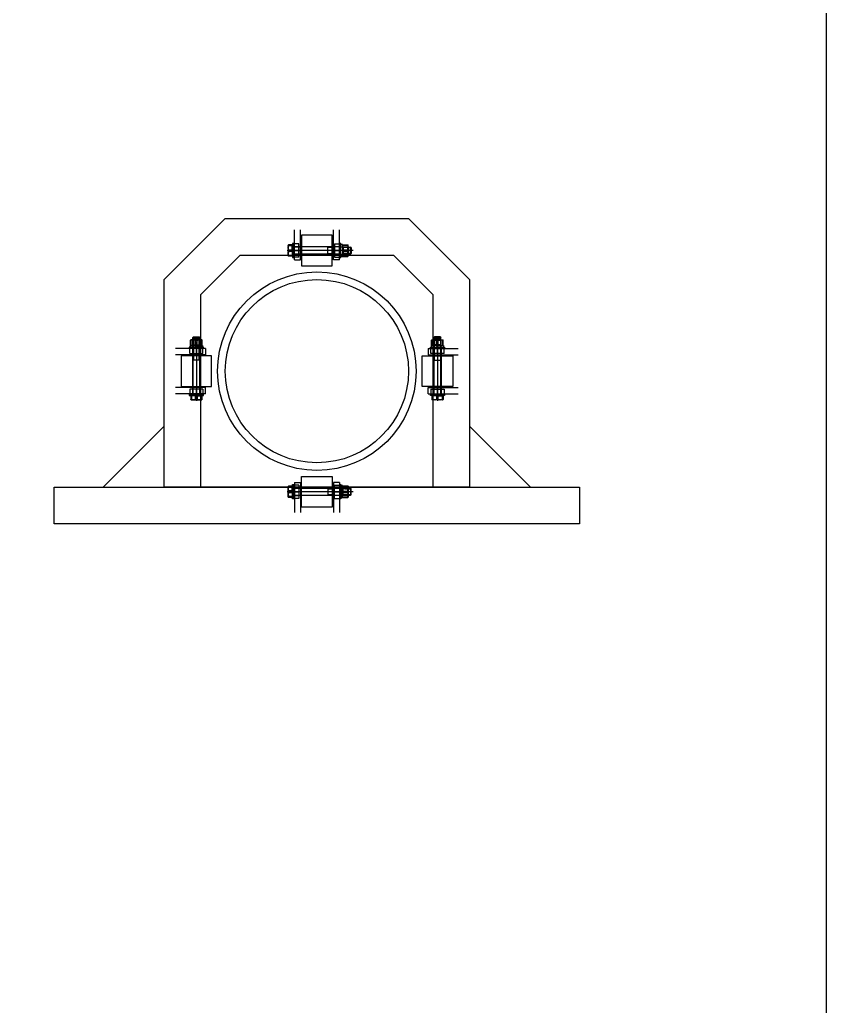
# Model space of a CAD drawing. Header units: millimetres. Extents: x -1461755 to -1310892, y 1449272 to 1531173.
# Drawn here: x -1327895 to -1326574, y 1507048 to 1508663 of the extents above; entities that cross this region are included whole.
import ezdxf

# ---------------------------------------------------------------- set-up
doc = ezdxf.new("R2010")
doc.units = ezdxf.units.MM
doc.header["$LTSCALE"] = 10
doc.layers.get('0').update_dxf_attribs({"linetype": 'CONTINUOUS'})
doc.layers.add('Z', color=12, linetype='CONTINUOUS')
doc.layers.add('护桩器', color=154, linetype='CONTINUOUS')

# ---------------------------------------------------------------- blocks, each defined once
blk = doc.blocks.new('*U560')
for p, q in [((-250, 150.2), (-150.2, 250)), ((250, 150.2), (150.2, 250)), ((-190, 125.4), (-125.4, 190)), ((190, 125.4), (125.4, 190)), ((-250, -90), (-350, -190)), ((250, -90), (350, -190))]:
    blk.add_line(p, q)
blk.add_lwpolyline([(-430, -190), (430, -190), (430, -250), (-430, -250)], close=True)
at = {"layer": 'Z'}
for radius in [162.5, 150]:
    blk.add_circle((0, 0), radius, dxfattribs=at)
at = {"layer": '护桩器'}
blk.add_line((280, -250), (-280, -250), dxfattribs=at)
for points in [[(-150.2, 250), (150.2, 250)], [(-36.9, 182.3), (-27, 182.3), (-27, 231.5)], [(-36.9, 182.3), (-36.9, 231.5)], [(36.9, 182.3), (27, 182.3), (27, 231.5)], [(36.9, 182.3), (36.9, 231.5)], [(59.3, 197.4), (-48.8, 197.4)], [(-47.2, 206.2), (-46.4, 206.6)], [(-47.2, 205.8), (-47.2, 202.6), (-46.4, 206.6)], [(-47.2, 205.8), (-47.2, 206.2)], [(-47.2, 205.8), (-47.2, 206.2)], [(-47.2, 200.6), (-46.4, 205.4), (-47.2, 205.8)], [(-46.4, 198.6), (-47.2, 202.6), (-47.2, 193.8), (-46.4, 198.6)], [(-47.2, 200.6), (-46.4, 195.8), (-47.2, 192.2)], [(-47.2, 188.6), (-46.4, 189.4), (-47.2, 193.8), (-47.2, 188.6)], [(-40.4, 206.6), (-46.4, 206.6)], [(-46.4, 198.6), (-40.4, 198.6), (-40.4, 206.6)], [(-40.4, 205.4), (-46.4, 205.4)], [(-40.4, 195.8), (-46.4, 195.8)], [(-40.4, 205.4), (-40, 205.4)], [(-40.4, 198.6), (-40.4, 188.2)], [(-40, 209), (-40, 185.8), (-37.6, 185.8)], [(-37.6, 209), (-40, 209)], [(-37.6, 203.4), (-40, 203.4)], [(38, 203.4), (-38.4, 203.4)], [(-37.6, 209), (-37.6, 185.8)], [(-29.6, 208.2), (-37.6, 208.2)], [(-29.6, 203.4), (-37.6, 203.4)], [(-37.6, 197.4), (-29.6, 197.4)], [(-36.8, 203.4), (-28.4, 203.4)], [(-36.8, 197.4), (-28.4, 197.4)], [(-29.6, 186.6), (-29.6, 208.2)], [(18.1, 191.4), (18.1, 203)], [(28.9, 202.2), (18.1, 202.2)], [(36.9, 203.4), (28.5, 203.4)], [(36.9, 197.4), (28.5, 197.4)], [(28.9, 208.2), (28.9, 186.6)], [(28.9, 208.2), (37.3, 208.2)], [(37.3, 203.4), (28.9, 203.4)], [(28.9, 197.4), (37.3, 197.4)], [(37.3, 185.8), (37.3, 209)], [(39.3, 185.8), (39.3, 209), (37.3, 209)], [(37.3, 203.4), (39.3, 203.4)], [(42.1, 207.4), (39.3, 207.4)], [(39.3, 203.4), (42.1, 203.4)], [(42.1, 207.4), (42.1, 188.2)], [(42.1, 207.4), (42.1, 205.8)], [(42.1, 207), (50.5, 207)], [(42.1, 205), (42.1, 205.8), (50.5, 205.8)], [(42.9, 202.2), (42.1, 203)], [(42.1, 203), (51.3, 203), (51.3, 191.4)], [(42.9, 202.2), (42.9, 192.6), (42.1, 191.4)], [(42.1, 198.6), (50.5, 198.6)], [(42.1, 196.2), (50.5, 196.2)], [(50.9, 202.2), (42.9, 202.2)], [(45.7, 203), (55.2, 203)], [(56, 202.2), (45.7, 202.2)], [(50.5, 207), (51.3, 202.6)], [(51.3, 206.2), (50.5, 205.8), (51.3, 201), (51.3, 206.2), (50.5, 207)], [(51.3, 202.6), (50.5, 198.6), (51.3, 193.8)], [(51.3, 201), (50.5, 196.2), (51.3, 191.8), (51.3, 201)], [(51.3, 193.8), (50.5, 189), (51.3, 188.2)], [(50.9, 192.6), (50.9, 202.2), (51.3, 203)], [(55.2, 191.4), (55.2, 203)], [(56, 202.2), (55.2, 203)], [(56, 202.2), (56, 192.6), (55.2, 191.4)], [(-125.4, 190), (125.4, 190)], [(-46.4, 188.2), (-47.2, 192.2)], [(-46.4, 188.2), (-47.2, 188.6)], [(-47.2, 188.6), (-46.8, 188.6)], [(-40.4, 189.4), (-46.4, 189.4)], [(-40.4, 188.2), (-46.4, 188.2)], [(-40.4, 189), (-40, 189)], [(-40, 191.4), (-29.6, 191.4)], [(-37.6, 191), (-40, 191)], [(39.6, 191.4), (-38.4, 191.4)], [(-38.4, 191.4), (39.6, 191.4)], [(38, 191.4), (-38.4, 191.4)], [(-29.6, 191.4), (-37.6, 191.4)], [(-29.6, 186.6), (-37.6, 186.6)], [(-29.6, 191.4), (-28, 191.4)], [(18.1, 192.6), (28.9, 192.6)], [(27.3, 191.4), (28.9, 191.4)], [(37.3, 191.4), (28.9, 191.4)], [(28.9, 186.6), (37.3, 186.6)], [(37.3, 191), (39.3, 191)], [(37.3, 185.8), (39.3, 185.8)], [(39.3, 191.4), (42.1, 191.4)], [(42.1, 187.4), (39.3, 187.4)], [(42.1, 191.4), (51.3, 191.4)], [(42.1, 189), (50.5, 189)], [(42.1, 187.8), (42.1, 188.2)], [(42.1, 187.8), (42.1, 187.4)], [(42.1, 187.8), (50.5, 187.8)], [(50.9, 192.6), (42.9, 192.6)], [(45.7, 192.6), (56, 192.6)], [(45.7, 191.4), (55.2, 191.4)], [(50.5, 187.8), (51.3, 188.2), (51.3, 191.8), (50.5, 187.8)], [(50.9, 192.6), (51.3, 191.4)], [(250, 150.2), (250, -190), (-250, -190), (-250, 150.2)], [(190, 125.4), (190, -190), (-190, -190), (-190, 125.4)], [(-207, 50.5), (-202.6, 51.3)], [(-206.2, 51.3), (-205.8, 50.5), (-201, 51.3), (-206.2, 51.3), (-207, 50.5)], [(-207, 42.1), (-207, 50.5)], [(-205, 42.1), (-205.8, 42.1), (-205.8, 50.5)], [(-202.2, 56), (-203, 55.2)], [(-191.4, 55.2), (-203, 55.2)], [(-203, 45.7), (-203, 55.2)], [(-203, 28.9), (-203, 51.3)], [(-192.6, 50.9), (-202.2, 50.9), (-203, 51.3)], [(-203, 42.1), (-203, 51.3), (-191.4, 51.3)], [(-202.6, 51.3), (-198.6, 50.5), (-193.8, 51.3)], [(-202.2, 56), (-192.6, 56), (-191.4, 55.2)], [(-202.2, 56), (-202.2, 45.7)], [(-202.2, 51.3), (-202.2, 28.9)], [(-202.2, 50.9), (-202.2, 42.9)], [(-201, 51.3), (-196.2, 50.5), (-191.8, 51.3), (-201, 51.3)], [(-198.2, 52.5), (-198.6, 53.3), (-199.4, 54.1), (-200.6, 53.3), (-200.6, 51.3), (-199.4, 50.9), (-198.6, 51.3), (-198.2, 52.5)], [(-199.4, 54.1), (-195, 54.1)], [(-199.4, 50.9), (-195, 50.9)], [(-198.6, 42.1), (-198.6, 50.5)], [(-197.4, 48.8), (-197.4, -48.8)], [(-195.8, 51.3), (-196.6, 52.5), (-195.8, 53.7), (-194.2, 53.7), (-193.8, 52.5)], [(-196.2, 42.1), (-196.2, 50.5)], [(-194.2, 51.3), (-195.8, 51.3)], [(-193.8, 52.5), (-194.2, 51.3)], [(-193.8, 51.3), (-189, 50.5), (-188.2, 51.3)], [(-192.6, 45.7), (-192.6, 56)], [(-192.6, 28.9), (-192.6, 51.3)], [(-192.6, 50.9), (-191.4, 51.3)], [(-192.6, 50.9), (-192.6, 42.9)], [(-187.8, 50.5), (-188.2, 51.3), (-191.8, 51.3), (-187.8, 50.5)], [(-191.4, 45.7), (-191.4, 55.2)], [(-191.4, 28.9), (-191.4, 51.3)], [(-191.4, 42.1), (-191.4, 51.3)], [(-189, 42.1), (-189, 50.5)], [(-187.8, 42.1), (-187.8, 50.5)], [(187.8, 50.5), (188.2, 51.3), (191.8, 51.3), (187.8, 50.5)], [(187.8, 42.1), (187.8, 50.5)], [(193.8, 51.3), (189, 50.5), (188.2, 51.3)], [(189, 42.1), (189, 50.5)], [(202.2, 56), (192.6, 56), (191.4, 55.2)], [(191.4, 55.2), (203, 55.2)], [(191.4, 45.7), (191.4, 55.2)], [(191.4, 28.9), (191.4, 51.3)], [(192.6, 50.9), (191.4, 51.3)], [(191.4, 42.1), (191.4, 51.3)], [(203, 42.1), (203, 51.3), (191.4, 51.3)], [(201, 51.3), (196.2, 50.5), (191.8, 51.3), (201, 51.3)], [(192.6, 45.7), (192.6, 56)], [(192.6, 28.9), (192.6, 51.3)], [(192.6, 50.9), (202.2, 50.9), (203, 51.3)], [(192.6, 50.9), (192.6, 42.9)], [(195.8, 51.3), (196.6, 52.5), (195.8, 53.7), (194.2, 53.7), (193.8, 52.5)], [(193.8, 52.5), (194.2, 51.3)], [(202.6, 51.3), (198.6, 50.5), (193.8, 51.3)], [(194.2, 51.3), (195.8, 51.3)], [(199.4, 54.1), (195, 54.1)], [(199.4, 50.9), (195, 50.9)], [(196.2, 42.1), (196.2, 50.5)], [(197.4, 48.8), (197.4, -48.8)], [(198.2, 52.5), (198.6, 53.3), (199.4, 54.1), (200.6, 53.3), (200.6, 51.3), (199.4, 50.9), (198.6, 51.3), (198.2, 52.5)], [(198.6, 42.1), (198.6, 50.5)], [(206.2, 51.3), (205.8, 50.5), (201, 51.3), (206.2, 51.3), (207, 50.5)], [(202.2, 56), (203, 55.2)], [(202.2, 56), (202.2, 45.7)], [(202.2, 51.3), (202.2, 28.9)], [(202.2, 50.9), (202.2, 42.9)], [(207, 50.5), (202.6, 51.3)], [(203, 45.7), (203, 55.2)], [(203, 28.9), (203, 51.3)], [(205, 42.1), (205.8, 42.1), (205.8, 50.5)], [(207, 42.1), (207, 50.5)], [(-182.3, 36.9), (-182.3, 27), (-231.5, 27)], [(-182.3, 36.9), (-231.5, 36.9)], [(-185.8, 39.3), (-209, 39.3), (-209, 37.3)], [(-185.8, 37.3), (-209, 37.3)], [(-208.2, 28.9), (-208.2, 37.3)], [(-207.4, 42.1), (-207.4, 39.3)], [(-207.4, 42.1), (-205.8, 42.1)], [(-197.8, 39.3), (-198.2, 42.1), (-205, 42.1)], [(-203.4, 39.3), (-203.4, 42.1)], [(-203.4, 37.3), (-203.4, 39.3)], [(-203.4, 38), (-203.4, -38.4)], [(-203.4, 37.3), (-203.4, 28.9)], [(-203.4, 36.9), (-203.4, 28.5)], [(-202.2, 42.9), (-203, 42.1)], [(-203, 39.6), (-203, -38.4)], [(-203, -38.4), (-203, 39.6)], [(-202.2, 42.9), (-192.6, 42.9), (-191.4, 42.1)], [(-197.4, 42.1), (-198.2, 42.1)], [(-197, 39.3), (-197.4, 42.1)], [(-197.4, 42.1), (-197, 42.1)], [(-197.4, 28.9), (-197.4, 37.3)], [(-197.4, 36.9), (-197.4, 28.5)], [(-195.4, 42.1), (-197, 42.1)], [(-195.4, 42.1), (-188.2, 42.1)], [(-191.4, 39.3), (-191.4, 42.1)], [(-191.4, 39.6), (-191.4, -38.4)], [(-191.4, -38.4), (-191.4, 39.6)], [(-191.4, 38), (-191.4, -38.4)], [(-191.4, 37.3), (-191.4, 28.9)], [(-191, 37.3), (-191, 39.3)], [(-187.8, 42.1), (-188.2, 42.1)], [(-187.8, 42.1), (-187.4, 42.1)], [(-187.4, 42.1), (-187.4, 39.3)], [(-186.6, 28.9), (-186.6, 37.3)], [(-185.8, 37.3), (-185.8, 39.3)], [(182.3, 36.9), (182.3, 27), (231.5, 27)], [(182.3, 36.9), (231.5, 36.9)], [(185.8, 39.3), (209, 39.3), (209, 37.3)], [(185.8, 37.3), (185.8, 39.3)], [(185.8, 37.3), (209, 37.3)], [(186.6, 28.9), (186.6, 37.3)], [(187.4, 42.1), (187.4, 39.3)], [(187.8, 42.1), (187.4, 42.1)], [(187.8, 42.1), (188.2, 42.1)], [(195.4, 42.1), (188.2, 42.1)], [(191, 37.3), (191, 39.3)], [(202.2, 42.9), (192.6, 42.9), (191.4, 42.1)], [(191.4, 39.3), (191.4, 42.1)], [(191.4, 39.6), (191.4, -38.4)], [(191.4, -38.4), (191.4, 39.6)], [(191.4, 38), (191.4, -38.4)], [(191.4, 37.3), (191.4, 28.9)], [(195.4, 42.1), (197, 42.1)], [(197, 39.3), (197.4, 42.1)], [(197.4, 42.1), (197, 42.1)], [(197.4, 42.1), (198.2, 42.1)], [(197.4, 28.9), (197.4, 37.3)], [(197.4, 36.9), (197.4, 28.5)], [(197.8, 39.3), (198.2, 42.1), (205, 42.1)], [(202.2, 42.9), (203, 42.1)], [(203, 39.6), (203, -38.4)], [(203, -38.4), (203, 39.6)], [(203.4, 39.3), (203.4, 42.1)], [(203.4, 37.3), (203.4, 39.3)], [(203.4, 38), (203.4, -38.4)], [(203.4, 37.3), (203.4, 28.9)], [(203.4, 36.9), (203.4, 28.5)], [(207.4, 42.1), (205.8, 42.1)], [(207.4, 42.1), (207.4, 39.3)], [(208.2, 28.9), (208.2, 37.3)], [(-208.2, 28.9), (-186.6, 28.9)], [(-203, 27.3), (-203, 28.9)], [(-191.4, 18.1), (-203, 18.1)], [(-202.2, 28.9), (-202.2, 18.1)], [(-192.6, 18.1), (-192.6, 28.9)], [(-191.4, 27.3), (-191.4, 28.9)], [(208.2, 28.9), (186.6, 28.9)], [(191.4, 27.3), (191.4, 28.9)], [(191.4, 18.1), (203, 18.1)], [(192.6, 18.1), (192.6, 28.9)], [(202.2, 28.9), (202.2, 18.1)], [(203, 27.3), (203, 28.9)], [(-182.3, -36.9), (-182.3, -27), (-231.5, -27)], [(-186.6, -29.6), (-208.2, -29.6)], [(-208.2, -29.6), (-208.2, -37.6)], [(-203.4, -36.8), (-203.4, -28.4)], [(-203.4, -29.6), (-203.4, -37.6)], [(-203, -29.6), (-203, -28)], [(-203, -40), (-203, -29.6)], [(-197.4, -36.8), (-197.4, -28.4)], [(-197.4, -37.6), (-197.4, -29.6)], [(-191.4, -29.6), (-191.4, -28)], [(-191.4, -29.6), (-191.4, -37.6)], [(-191.4, -40), (-191.4, -29.6)], [(-186.6, -29.6), (-186.6, -37.6)], [(182.3, -36.9), (182.3, -27), (231.5, -27)], [(186.6, -29.6), (208.2, -29.6)], [(186.6, -29.6), (186.6, -37.6)], [(191.4, -29.6), (191.4, -28)], [(191.4, -29.6), (191.4, -37.6)], [(191.4, -40), (191.4, -29.6)], [(197.4, -36.8), (197.4, -28.4)], [(197.4, -37.6), (197.4, -29.6)], [(203, -29.6), (203, -28)], [(203, -40), (203, -29.6)], [(203.4, -36.8), (203.4, -28.4)], [(203.4, -29.6), (203.4, -37.6)], [(208.2, -29.6), (208.2, -37.6)], [(-182.3, -36.9), (-231.5, -36.9)], [(-209, -37.6), (-185.8, -37.6)], [(-209, -40), (-185.8, -40), (-185.8, -37.6)], [(-209, -37.6), (-209, -40)], [(-206.6, -40.4), (-206.6, -46.4)], [(-198.6, -46.4), (-198.6, -40.4), (-206.6, -40.4)], [(-206.2, -47.2), (-206.6, -46.4)], [(-205.8, -47.2), (-202.6, -47.2), (-206.6, -46.4)], [(-205.8, -47.2), (-206.2, -47.2)], [(-205.8, -47.2), (-206.2, -47.2)], [(-200.6, -47.2), (-205.4, -46.4), (-205.8, -47.2)], [(-205.4, -40.4), (-205.4, -40)], [(-205.4, -40.4), (-205.4, -46.4)], [(-203.4, -37.6), (-203.4, -40)], [(-198.6, -46.4), (-202.6, -47.2), (-193.8, -47.2), (-198.6, -46.4)], [(-200.6, -47.2), (-195.8, -46.4), (-192.2, -47.2)], [(-198.6, -40.4), (-188.2, -40.4)], [(-195.8, -40.4), (-195.8, -46.4)], [(-188.6, -47.2), (-189.4, -46.4), (-193.8, -47.2), (-188.6, -47.2)], [(-188.2, -46.4), (-192.2, -47.2)], [(-191, -37.6), (-191, -40)], [(-189.4, -40.4), (-189.4, -46.4)], [(-189, -40.4), (-189, -40)], [(-188.2, -46.4), (-188.6, -47.2)], [(-188.6, -47.2), (-188.6, -46.8)], [(-188.2, -40.4), (-188.2, -46.4)], [(182.3, -36.9), (231.5, -36.9)], [(209, -37.6), (185.8, -37.6)], [(209, -40), (185.8, -40), (185.8, -37.6)], [(198.6, -40.4), (188.2, -40.4)], [(188.2, -40.4), (188.2, -46.4)], [(188.2, -46.4), (188.6, -47.2)], [(188.2, -46.4), (192.2, -47.2)], [(188.6, -47.2), (189.4, -46.4), (193.8, -47.2), (188.6, -47.2)], [(188.6, -47.2), (188.6, -46.8)], [(189, -40.4), (189, -40)], [(189.4, -40.4), (189.4, -46.4)], [(191, -37.6), (191, -40)], [(200.6, -47.2), (195.8, -46.4), (192.2, -47.2)], [(198.6, -46.4), (202.6, -47.2), (193.8, -47.2), (198.6, -46.4)], [(195.8, -40.4), (195.8, -46.4)], [(198.6, -46.4), (198.6, -40.4), (206.6, -40.4)], [(200.6, -47.2), (205.4, -46.4), (205.8, -47.2)], [(205.8, -47.2), (202.6, -47.2), (206.6, -46.4)], [(203.4, -37.6), (203.4, -40)], [(205.4, -40.4), (205.4, -40)], [(205.4, -40.4), (205.4, -46.4)], [(205.8, -47.2), (206.2, -47.2)], [(205.8, -47.2), (206.2, -47.2)], [(206.2, -47.2), (206.6, -46.4)], [(206.6, -40.4), (206.6, -46.4)], [(209, -37.6), (209, -40)], [(-46.4, -188.2), (-47.2, -188.6)], [(-46.4, -188.2), (-47.2, -192.2)], [(-47.2, -188.6), (-46.4, -189.4), (-47.2, -193.8), (-47.2, -188.6)], [(-47.2, -188.6), (-46.8, -188.6)], [(-47.2, -200.6), (-46.4, -195.8), (-47.2, -192.2)], [(-40.4, -188.2), (-46.4, -188.2)], [(-40.4, -189.4), (-46.4, -189.4)], [(-40.4, -198.6), (-40.4, -188.2)], [(-40.4, -189), (-40, -189)], [(-40, -209), (-40, -185.8), (-37.6, -185.8)], [(-37.6, -191), (-40, -191)], [(-40, -191.4), (-29.6, -191.4)], [(39.6, -191.4), (-38.4, -191.4)], [(-38.4, -191.4), (39.6, -191.4)], [(38, -191.4), (-38.4, -191.4)], [(-37.6, -209), (-37.6, -185.8)], [(-29.6, -186.6), (-37.6, -186.6)], [(-29.6, -191.4), (-37.6, -191.4)], [(-36.9, -182.3), (-27, -182.3), (-27, -231.5)], [(-36.9, -182.3), (-36.9, -231.5)], [(-29.6, -186.6), (-29.6, -208.2)], [(-29.6, -191.4), (-28, -191.4)], [(18.1, -191.4), (18.1, -203)], [(18.1, -192.6), (28.9, -192.6)], [(36.9, -182.3), (27, -182.3), (27, -231.5)], [(27.3, -191.4), (28.9, -191.4)], [(28.9, -208.2), (28.9, -186.6)], [(28.9, -186.6), (37.3, -186.6)], [(37.3, -191.4), (28.9, -191.4)], [(36.9, -182.3), (36.9, -231.5)], [(37.3, -185.8), (37.3, -209)], [(39.3, -185.8), (39.3, -209), (37.3, -209)], [(37.3, -185.8), (39.3, -185.8)], [(37.3, -191), (39.3, -191)], [(42.1, -187.4), (39.3, -187.4)], [(39.3, -191.4), (42.1, -191.4)], [(42.1, -187.8), (42.1, -187.4)], [(42.1, -187.8), (42.1, -188.2)], [(42.1, -187.8), (50.5, -187.8)], [(42.1, -207.4), (42.1, -188.2)], [(42.1, -189), (50.5, -189)], [(42.9, -202.2), (42.9, -192.6), (42.1, -191.4)], [(42.1, -191.4), (51.3, -191.4)], [(42.1, -203), (51.3, -203), (51.3, -191.4)], [(50.9, -192.6), (42.9, -192.6)], [(45.7, -191.4), (55.2, -191.4)], [(45.7, -192.6), (56, -192.6)], [(50.5, -187.8), (51.3, -188.2), (51.3, -191.8), (50.5, -187.8)], [(51.3, -193.8), (50.5, -189), (51.3, -188.2)], [(51.3, -201), (50.5, -196.2), (51.3, -191.8), (51.3, -201)], [(50.9, -192.6), (51.3, -191.4)], [(50.9, -192.6), (50.9, -202.2), (51.3, -203)], [(55.2, -191.4), (55.2, -203)], [(56, -202.2), (56, -192.6), (55.2, -191.4)], [(59.3, -197.4), (-48.8, -197.4)], [(-46.4, -198.6), (-47.2, -202.6), (-47.2, -193.8), (-46.4, -198.6)], [(-47.2, -200.6), (-46.4, -205.4), (-47.2, -205.8)], [(-47.2, -205.8), (-47.2, -202.6), (-46.4, -206.6)], [(-47.2, -205.8), (-47.2, -206.2)], [(-47.2, -205.8), (-47.2, -206.2)], [(-47.2, -206.2), (-46.4, -206.6)], [(-40.4, -195.8), (-46.4, -195.8)], [(-46.4, -198.6), (-40.4, -198.6), (-40.4, -206.6)], [(-40.4, -205.4), (-46.4, -205.4)], [(-40.4, -206.6), (-46.4, -206.6)], [(-40.4, -205.4), (-40, -205.4)], [(-37.6, -203.4), (-40, -203.4)], [(-37.6, -209), (-40, -209)], [(38, -203.4), (-38.4, -203.4)], [(-37.6, -197.4), (-29.6, -197.4)], [(-29.6, -203.4), (-37.6, -203.4)], [(-29.6, -208.2), (-37.6, -208.2)], [(-36.8, -197.4), (-28.4, -197.4)], [(-36.8, -203.4), (-28.4, -203.4)], [(28.9, -202.2), (18.1, -202.2)], [(36.9, -197.4), (28.5, -197.4)], [(36.9, -203.4), (28.5, -203.4)], [(28.9, -197.4), (37.3, -197.4)], [(37.3, -203.4), (28.9, -203.4)], [(28.9, -208.2), (37.3, -208.2)], [(37.3, -203.4), (39.3, -203.4)], [(39.3, -203.4), (42.1, -203.4)], [(42.1, -207.4), (39.3, -207.4)], [(42.1, -196.2), (50.5, -196.2)], [(42.1, -198.6), (50.5, -198.6)], [(42.9, -202.2), (42.1, -203)], [(42.1, -205), (42.1, -205.8), (50.5, -205.8)], [(42.1, -207.4), (42.1, -205.8)], [(42.1, -207), (50.5, -207)], [(50.9, -202.2), (42.9, -202.2)], [(56, -202.2), (45.7, -202.2)], [(45.7, -203), (55.2, -203)], [(51.3, -202.6), (50.5, -198.6), (51.3, -193.8)], [(51.3, -206.2), (50.5, -205.8), (51.3, -201), (51.3, -206.2), (50.5, -207)], [(50.5, -207), (51.3, -202.6)], [(56, -202.2), (55.2, -203)]]:
    blk.add_lwpolyline(points, dxfattribs=at)
for points in [[(25, 172.5), (25, 222.5), (-25, 222.5), (-25, 172.5)], [(-172.5, 25), (-222.5, 25), (-222.5, -25), (-172.5, -25)], [(172.5, 25), (222.5, 25), (222.5, -25), (172.5, -25)], [(25, -172.5), (25, -222.5), (-25, -222.5), (-25, -172.5)]]:
    blk.add_lwpolyline(points, close=True, dxfattribs=at)

msp = doc.modelspace()

# ---------------------------------------------------------------- linework, layer by layer
msp.add_lwpolyline([(-1329215.3, 1511034.5), (-1326573.7, 1511034.5), (-1326573.7, 1505432.8), (-1329215.3, 1505432.8)], close=True)

# ---------------------------------------------------------------- block references
at = {"layer": '护桩器'}
msp.add_blockref('*U560', (-1327407.9, 1508087.4, 0), dxfattribs=at)

doc.saveas('drawing.dxf')
